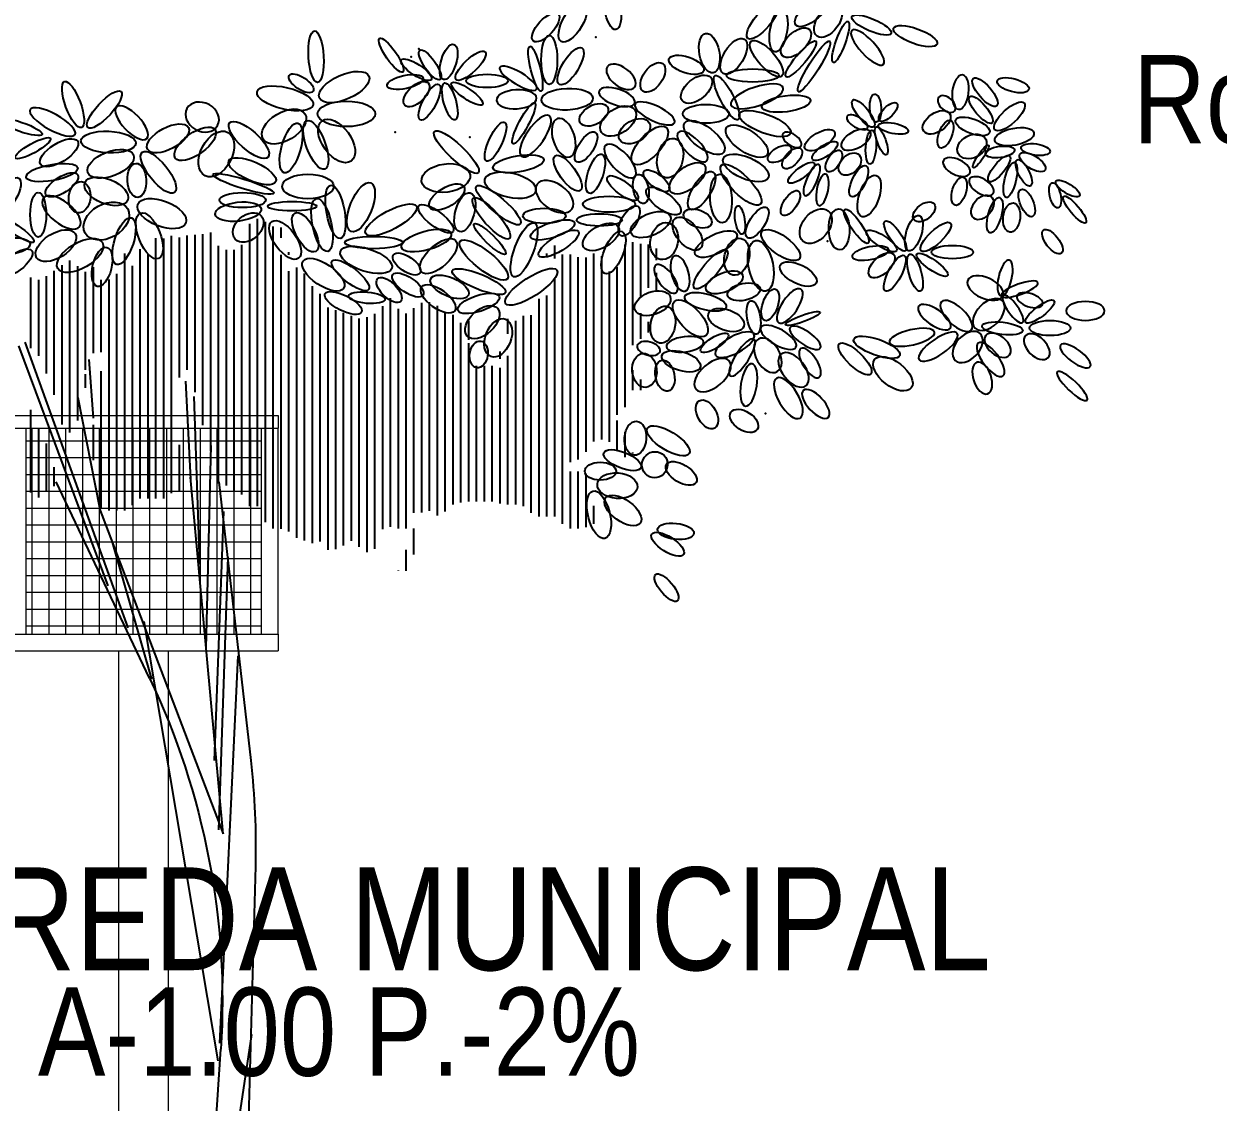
# Model space of a CAD drawing. Header units: millimetres. Extents: x 221 to 543, y -43 to 148.
# Drawn here: x 317.971 to 319.748, y 63.814 to 65.418 of the extents above; entities that cross this region are included whole.
import ezdxf

# ---------------------------------------------------------------- set-up
doc = ezdxf.new("R2010")
doc.units = ezdxf.units.MM
doc.linetypes.add('DASHED', pattern=[19.05, 12.7, -6.35])
doc.layers.add('0-4', color=4, linetype='Continuous')
doc.styles.add('NARROW', font='ARIALN.TTF')

# ---------------------------------------------------------------- blocks, each defined once
blk = doc.blocks.new('E5', base_point=(194.294003, 228.141865))
blk.add_circle((194.984178, 228.141865), 0.690175)
blk = doc.blocks.new('ARV08')
for p, q in [((-0.1786, 4.2201), (-0.1786, 5.4124)), ((-0.276, 5.3338), (-0.276, 5.3776)), ((-0.2435, 4.127), (-0.2435, 5.3812)), ((-0.2111, 4.1532), (-0.2111, 5.4006)), ((-0.1461, 4.2198), (-0.1461, 5.3929)), ((0.0162, 4.4485), (0.0162, 5.3556)), ((-1.8017, 5.127), (-1.8017, 5.3058)), ((-1.7693, 5.0846), (-1.7693, 5.3089)), ((-1.7368, 4.8889), (-1.7368, 5.316)), ((-1.7043, 4.6314), (-1.7043, 5.3067)), ((0.0486, 4.5563), (0.0486, 5.3498)), ((0.0811, 4.6933), (0.0811, 5.3461)), ((0.1136, 4.7855), (0.1136, 5.3441)), ((0.146, 4.7541), (0.146, 5.3353)), ((0.1785, 4.2744), (0.1785, 5.3425)), ((0.2109, 4.252), (0.2109, 5.331)), ((0.2434, 4.252), (0.2434, 5.3325)), ((-1.8342, 5.2418), (-1.8342, 5.2901)), ((-1.6069, 4.4973), (-1.6069, 5.2582)), ((-1.5745, 4.489), (-1.5745, 5.2688)), ((-1.4771, 4.4028), (-1.4771, 5.2644)), ((-1.4446, 4.1473), (-1.4446, 5.2651)), ((-1.4122, 5.2485), (-1.4122, 5.3022)), ((-1.3797, 5.2526), (-1.3797, 5.2697)), ((-0.3085, 5.2635), (-0.3085, 5.2741)), ((-0.276, 4.1265), (-0.276, 5.2635)), ((-0.1137, 4.2681), (-0.1137, 5.3044)), ((-0.0812, 4.2827), (-0.0812, 5.284)), ((-0.0488, 4.3064), (-0.0488, 5.2841)), ((-0.0163, 4.3146), (-0.0163, 5.3003)), ((0.2759, 4.252), (0.2759, 5.2651)), ((0.3083, 4.252), (0.3083, 5.2867)), ((0.3733, 4.202), (0.3733, 5.2696)), ((-1.6719, 4.5989), (-1.6719, 5.2117)), ((-1.542, 4.4463), (-1.542, 5.2526)), ((-1.5096, 4.4136), (-1.5096, 5.2536)), ((-0.3409, 4.0881), (-0.3409, 5.2111)), ((0.3408, 4.2246), (0.3408, 5.2174)), ((0.5031, 4.8558), (0.5031, 5.2129)), ((0.568, 4.5761), (0.568, 5.2161)), ((0.6005, 4.5267), (0.6005, 5.24)), ((0.6329, 4.5591), (0.6329, 5.2206)), ((-1.8342, 5.1162), (-1.8342, 5.1883)), ((-1.6394, 4.4879), (-1.6394, 5.1948)), ((-1.4122, 4.177), (-1.4122, 5.1646)), ((-0.3734, 4.0773), (-0.3734, 5.1862)), ((-0.3085, 4.1156), (-0.3085, 5.196)), ((0.4057, 4.202), (0.4057, 5.1852)), ((0.4382, 4.202), (0.4382, 5.1609)), ((0.4706, 4.8595), (0.4706, 5.1597)), ((0.5356, 4.7861), (0.5356, 5.1932)), ((0.6654, 4.6829), (0.6654, 5.1971)), ((0.6979, 4.7709), (0.6979, 5.1755)), ((0.7303, 4.8441), (0.7303, 5.1594)), ((0.7628, 4.8766), (0.7628, 5.1701)), ((-0.4058, 4.0665), (-0.4058, 5.1337)), ((-1.3797, 4.177), (-1.3797, 5.0947)), ((-1.3472, 4.177), (-1.3472, 5.0807)), ((-0.8928, 4.2015), (-0.8928, 5.0664)), ((-0.8603, 4.1943), (-0.8603, 5.0637)), ((-0.7305, 4.1349), (-0.7305, 5.0832)), ((-0.4383, 4.0732), (-0.4383, 5.1012)), ((-1.7693, 4.9151), (-1.7693, 5.0209)), ((-1.3148, 4.1923), (-1.3148, 5.0126)), ((-1.2823, 4.2204), (-1.2823, 5.0098)), ((-0.9902, 4.2277), (-0.9902, 5.0149)), ((-0.9577, 4.1974), (-0.9577, 5.0218)), ((-0.9252, 4.1813), (-0.9252, 5.0524)), ((-0.8278, 4.1926), (-0.8278, 5.042)), ((-0.7954, 4.127), (-0.7954, 5.0204)), ((-0.7629, 4.127), (-0.7629, 5.0392)), ((-0.698, 4.1253), (-0.698, 5.0508)), ((-0.6655, 4.0428), (-0.6655, 5.0183)), ((-0.5682, 4.0768), (-0.5682, 5.0105)), ((-0.5357, 4.0575), (-0.5357, 5.0223)), ((-0.5032, 4.0413), (-0.5032, 5.0341)), ((-0.4708, 4.0394), (-0.4708, 5.0454)), ((-1.8017, 4.9414), (-1.8017, 4.9855)), ((-1.2499, 4.8776), (-1.2499, 4.9899)), ((-1.2174, 4.9349), (-1.2174, 4.9975)), ((-1.0551, 4.9102), (-1.0551, 4.9899)), ((-1.0226, 4.2358), (-1.0226, 4.9808)), ((-0.6331, 4.0297), (-0.6331, 5.0052)), ((-0.6006, 4.0509), (-0.6006, 4.9986)), ((-1.2499, 4.227), (-1.2499, 4.8773)), ((-1.1849, 4.8323), (-1.1849, 4.8624)), ((-1.0551, 4.2395), (-1.0551, 4.8971)), ((0.3582, 3.7155), (0.7865, 4.9005)), ((0.4423, 3.8889), (0.8128, 4.8863)), ((-1.2174, 4.227), (-1.2174, 4.8448)), ((0.5027, 4.5851), (0.5211, 4.8295)), ((-1.7368, 4.7014), (-1.7368, 4.7849)), ((-1.1849, 4.2308), (-1.1849, 4.7948)), ((-1.1525, 4.2389), (-1.1525, 4.8023)), ((-1.12, 4.2395), (-1.12, 4.8023)), ((-1.0875, 4.2395), (-1.0875, 4.8023)), ((0.4706, 4.2127), (0.4706, 4.7807)), ((0.5356, 4.711), (0.5356, 4.7686)), ((-1.7693, 4.7023), (-1.7693, 4.7458)), ((0.098, 4.3322), (0.1191, 4.7385)), ((0.0613, 3.9798), (0.0849, 4.676)), ((0.4764, 4.2128), (0.5658, 4.6703)), ((0.7628, 4.277), (0.7628, 4.6198)), ((-1.6719, 4.4554), (-1.6719, 4.5759)), ((-1.7043, 4.423), (-1.7043, 4.5272)), ((0.5031, 4.4107), (0.5031, 4.5583)), ((0.7303, 4.2563), (0.7303, 4.54)), ((0.035, 3.6303), (0.014, 4.4714)), ((0.146, 4.2845), (0.146, 4.4754)), ((0.6979, 4.2818), (0.6979, 4.4801)), ((-1.7368, 4.4387), (-1.7368, 4.4424)), ((-1.5096, 4.127), (-1.5096, 4.3646)), ((-1.4771, 4.127), (-1.4771, 4.3646)), ((0.6654, 4.3039), (0.6654, 4.3827)), ((-1.542, 4.1326), (-1.542, 4.3548)), ((-0.0176, 4.3208), (-0.1502, 3.164)), ((-0.036, 2.8602), (0.1007, 4.3407)), ((0.2701, 3.5064), (0.6578, 4.3208)), ((-1.5745, 4.1474), (-1.5745, 4.2217)), ((0.0008, 3.1643), (-0.0386, 4.1986)), ((0.4791, 4.2128), (-0.036, 2.8602)), ((-0.8278, 4.0191), (-0.8278, 4.127)), ((0.261, 3.5024), (0.4239, 4.0707)), ((-0.7954, 3.9519), (-0.7954, 4.0389)), ((-0.0176, 2.8773), (-0.057, 4.0082)), ((-0.7629, 3.9519), (-0.7629, 3.9526)), ((-0.0151, 1.918), (0.2925, 3.7411)), ((-0.0964, 3.599), (-0.0202, 1.9913)), ((-0.1693, 2.7256), (-0.0964, 0.0044)), ((0.056, 0.6097), (-0.1542, 2.0276)), ((0.1007, 0.0044), (-0.0259, 1.9665))]:
    blk.add_line(p, q)
for centre, start, end in [((3.084, 2.1671), 154.547, 183.6902), ((2.9459, 2.8091), 173.4603, 181.5354)]:
    blk.add_arc(centre, 3.1164, start, end)
for p in [(-1.583, 6.1673), (-0.8472, 6.119), (-0.8157, 6.0849), (-0.8787, 5.9797), (-1.06, 5.7524), (-0.75, 5.7723), (-2.5447, 5.3205), (-2.2872, 4.6044)]:
    blk.add_point(p)
for p, xscale, yscale, zscale, rotation in [((-2.5509, 6.3347), 0.131387708203125, -0.0539907908203125, 0.131387708203125, 319.405127), ((-1.639, 6.3744), 0.1287599994140625, -0.0483075720703125, 0.1287599994140625, 261.238343), ((-2.5929, 6.2977), 0.1129934630859375, -0.06535729921875, 0.1129934630859375, 305.893562), ((-2.338, 6.3091), 0.1392709763671875, -0.0483075720703125, 0.1392709763671875, 310.175274), ((-1.5365, 6.3148), 0.1392709763671875, -0.05967400957031249, 0.1392709763671875, 300.329272), ((-2.6455, 6.2523), 0.1287599994140625, -0.036941063671875, 0.1287599994140625, 203.074056), ((-2.3564, 6.2807), 0.1287599994140625, -0.0511491814453125, 0.1287599994140625, 279.897272), ((-1.4262, 6.2636), 0.1103656833984375, -0.0483075720703125, 0.1103656833984375, 312.760736), ((-2.8189, 6.2039), 0.1392709763671875, -0.0454659626953125, 0.1392709763671875, 199.822329), ((-2.6455, 6.1954), 0.1392709763671875, 0.0454659626953125, 0.1392709763671875, 227.239264), ((-2.6297, 6.2324), 0.131387708203125, -0.028416235546875, 0.131387708203125, 289.779618), ((-2.4694, 6.1983), 0.1129934630859375, -0.05967400957031249, 0.1129934630859375, 315.858415), ((-2.5535, 6.15), 0.1786873171875, -0.031257844921875, 0.1786873171875, 301.950163), ((-2.4957, 6.15), 0.1392709763671875, -0.031257844921875, 0.1392709763671875, 309.9870960000001), ((-2.2276, 6.15), 0.1392709763671875, -0.0511491814453125, 0.1392709763671875, 228.40298), ((-2.1987, 6.1585), 0.12087673125, -0.05967400957031249, 0.12087673125, 301.411414), ((-2.07, 6.0192), 0.12087673125, -0.05967400957031249, 0.12087673125, 78.945524), ((-1.3894, 5.9709), 0.14715424453125, -0.0483075720703125, 0.14715424453125, 90), ((-0.7815, 6.0224), 0.1235045109375, -0.031257844921875, 0.1235045109375, 55.256621), ((-0.4276, 5.9795), 0.1550375126953125, -0.0454659626953125, 0.1550375126953125, 86.54872900000002), ((-2.0306, 6.0278), 0.1103656833984375, -0.0483075720703125, 0.1103656833984375, 18.771078), ((-1.4314, 5.9709), 0.1287599994140625, -0.0483075720703125, 0.1287599994140625, 121.653502), ((-1.3552, 5.9425), 0.1392709763671875, -0.028416235546875, 0.1392709763671875, 76.019424), ((-1.0022, 5.9911), 0.12087673125, -0.03978267304687499, 0.12087673125, 136.583039), ((-0.9497, 5.9911), 0.1103656833984375, -0.0454659626953125, 0.1103656833984375, 106.656129), ((-0.9365, 5.9911), 0.107737974609375, -0.034099454296875, 0.107737974609375, 55.256621), ((-1.7783, 5.9425), 0.102482415234375, -0.05683240019531249, 0.102482415234375, 125.425649), ((-1.7441, 5.9596), 0.102482415234375, 0.05683240019531249, 0.102482415234375, 37.032957), ((-1.3368, 5.951), 0.1287599994140625, 0.036941063671875, 0.1287599994140625, 30.789297), ((-0.8998, 5.9911), 0.107737974609375, -0.034099454296875, 0.107737974609375, 32.97681299999999), ((-0.4355, 5.9141), 0.162920780859375, -0.07388212734374999, 0.162920780859375, 155.997684), ((-3.2484, 5.9853), 0.09932913632812498, -0.03921435117187499, 0.09932913632812498, 194.91869), ((-3.1491, 5.9955), 0.1087890439453125, -0.03921435117187499, 0.1087890439453125, 229.272766), ((-3.0876, 5.8676), 0.1040591255859375, 0.0494442158203125, 0.1040591255859375, 97.09590300000002), ((-2.1252, 6.0079), 0.1576652923828125, -0.03978267304687499, 0.1576652923828125, 180), ((-2.0779, 6.0079), 0.14978202421875, -0.03978267304687499, 0.14978202421875, 242.51812), ((-2.0595, 5.9993), 0.1103656833984375, -0.06251568984375, 0.1103656833984375, 320.514407), ((-1.0443, 5.9854), 0.1261322197265625, -0.03978267304687499, 0.1261322197265625, 180), ((-0.8866, 5.9769), 0.09722692675781248, -0.0511491814453125, 0.09722692675781248, 316.49976), ((-0.8656, 5.9968), 0.1103656833984375, -0.03978267304687499, 0.1103656833984375, 348.0537759999999), ((-0.4092, 5.9425), 0.08671587890625, -0.036941063671875, 0.08671587890625, 33.507502), ((-2.1436, 5.8857), 0.165548560546875, 0.05683240019531249, 0.165548560546875, 161.7827), ((-1.7441, 5.8942), 0.1129934630859375, 0.0483075720703125, 0.1129934630859375, 18.2173), ((-1.5707, 5.9141), 0.1550375126953125, -0.06535729921875, 0.1550375126953125, 357.555737), ((-1.3368, 5.9141), 0.12087673125, 0.05683240019531249, 0.12087673125, 356.684477), ((-0.9838, 5.9769), 0.1129934630859375, -0.031257844921875, 0.1129934630859375, 214.80616), ((-0.9549, 5.9769), 0.1156212427734375, -0.036941063671875, 0.1156212427734375, 254.281167), ((-0.9313, 5.9712), 0.12087673125, -0.03978267304687499, 0.12087673125, 297.718305), ((-0.4092, 5.8857), 0.1734318287109375, -0.06535729921875, 0.1734318287109375, 13.229123), ((0.5262, 5.7919), 0.14715424453125, -0.0454659626953125, 0.14715424453125, 132.760736), ((0.5525, 5.7919), 0.14715424453125, -0.0454659626953125, 0.14715424453125, 69.70080700000001), ((-3.239, 5.7824), 0.119825591015625, -0.04432931894531249, 0.119825591015625, 137.540862), ((-3.2279, 5.8113), 0.1040591255859375, -0.034099454296875, 0.1040591255859375, 49.515784), ((-3.0719, 5.8608), 0.0630661453125, 0.03921435117187499, 0.0630661453125, 41.017122), ((-2.7602, 5.8206), 0.07357712226562499, -0.031257844921875, 0.07357712226562499, 135.147159), ((-2.7471, 5.8149), 0.0840881701171875, -0.034099454296875, 0.0840881701171875, 86.692206), ((-2.7366, 5.795), 0.102482415234375, -0.034099454296875, 0.102482415234375, 51.771088), ((-2.2723, 5.8772), 0.14715424453125, -0.0483075720703125, 0.14715424453125, 172.301794), ((-1.9097, 5.8118), 0.131387708203125, 0.0454659626953125, 0.131387708203125, 25.181427), ((-1.7441, 5.8658), 0.12087673125, -0.07388212734374999, 0.12087673125, 325.716018), ((-1.6311, 5.8772), 0.09459914707031249, -0.05683240019531249, 0.09459914707031249, 329.954204), ((-1.329, 5.8942), 0.1392709763671875, -0.028416235546875, 0.1392709763671875, 298.080042), ((-0.4276, 5.8487), 0.1734318287109375, -0.07672373671874999, 0.1734318287109375, 180), ((-0.0124, 5.8004), 0.105110194921875, 0.0852486357421875, 0.105110194921875, 28.850168), ((0.2819, 5.7464), 0.131387708203125, 0.0539907908203125, 0.131387708203125, 46.455997), ((-3.2169, 5.7704), 0.1087890439453125, -0.04432931894531249, 0.1087890439453125, 20.564845), ((-3.0514, 5.8506), 0.09459914707031249, -0.0562640783203125, 0.09459914707031249, 325.526697), ((-2.7103, 5.7893), 0.0709494134765625, 0.031257844921875, 0.0709494134765625, 29.791101), ((-2.1777, 5.8487), 0.165548560546875, -0.05683240019531249, 0.165548560546875, 200.730931), ((-1.9438, 5.8487), 0.1392709763671875, -0.05683240019531249, 0.1392709763671875, 180), ((-1.8046, 5.8118), 0.102482415234375, -0.06535729921875, 0.102482415234375, 329.954204), ((-1.3894, 5.8402), 0.14715424453125, 0.0539907908203125, 0.14715424453125, 304.410798), ((-0.446, 5.8203), 0.14978202421875, -0.0852486357421875, 0.14978202421875, 234.106438), ((-0.3751, 5.8487), 0.14715424453125, -0.0852486357421875, 0.14715424453125, 328.832616), ((0.5788, 5.7635), 0.1550375126953125, 0.0483075720703125, 0.1550375126953125, 28.804545), ((-3.239, 5.738), 0.119825591015625, -0.0511491814453125, 0.119825591015625, 168.876627), ((-3.0561, 5.8216), 0.08829258925781248, -0.03921435117187499, 0.08829258925781248, 290.796934), ((-2.755, 5.8007), 0.09197143828125, -0.031257844921875, 0.09197143828125, 191.123373), ((-2.7471, 5.795), 0.08934365859374999, -0.0255745552734375, 0.08934365859374999, 250.107139), ((-2.7208, 5.7751), 0.09722692675781248, -0.0511491814453125, 0.09722692675781248, 329.9156589999999), ((-2.5736, 5.7751), 0.102482415234375, -0.0454659626953125, 0.102482415234375, 329.788378), ((-2.1252, 5.7919), 0.14715424453125, -0.06535729921875, 0.14715424453125, 213.909536), ((-1.9517, 5.8118), 0.14715424453125, -0.06535729921875, 0.14715424453125, 217.12467), ((-1.8755, 5.7919), 0.14715424453125, -0.06535729921875, 0.14715424453125, 312.760736), ((-1.4236, 5.8289), 0.12087673125, 0.06535729921875, 0.12087673125, 252.065395), ((-1.1292, 5.6527), 0.1287599994140625, -0.03978267304687499, 0.1287599994140625, 114.814359), ((-0.383, 5.8203), 0.1550375126953125, -0.05683240019531249, 0.1550375126953125, 249.7008069999999), ((-0.2884, 5.6044), 0.1550375126953125, -0.05683240019531249, 0.1550375126953125, 105.654128), ((-0.0624, 5.8118), 0.1550375126953125, -0.05683240019531249, 0.1550375126953125, 221.686798), ((-0.0545, 5.772), 0.14715424453125, -0.0937734638671875, 0.14715424453125, 297.59508), ((-0.0019, 5.7834), 0.14715424453125, -0.06535729921875, 0.14715424453125, 324.454647), ((0.1084, 5.7919), 0.1392709763671875, -0.06535729921875, 0.1392709763671875, 332.054412), ((0.7154, 5.7635), 0.1392709763671875, -0.028416235546875, 0.1392709763671875, 19.129619), ((-3.2011, 5.7431), 0.0930225076171875, -0.06819890859375, 0.0930225076171875, 332.3791000000001), ((-2.7287, 5.7808), 0.102482415234375, -0.031257844921875, 0.102482415234375, 273.307794), ((-2.4344, 5.7155), 0.06569385410156249, 0.034099454296875, 0.06569385410156249, 34.40641), ((-1.9255, 5.772), 0.12087673125, 0.0483075720703125, 0.12087673125, 225.11851), ((-1.9097, 5.7464), 0.12087673125, -0.07672373671874999, 0.12087673125, 282.779737), ((-1.5812, 5.772), 0.105110194921875, -0.0454659626953125, 0.105110194921875, 302.52771), ((-1.0951, 5.6044), 0.181315096875, -0.0454659626953125, 0.181315096875, 43.23877299999999), ((0.3265, 5.7266), 0.165548560546875, -0.06535729921875, 0.165548560546875, 2.444263), ((0.5683, 5.7351), 0.131387708203125, -0.05683240019531249, 0.131387708203125, 328.126746), ((0.6813, 5.7464), 0.12087673125, -0.028416235546875, 0.12087673125, 331.149832), ((-3.3478, 5.709), 0.08829258925781248, -0.034099454296875, 0.08829258925781248, 188.028635), ((-3.343, 5.6818), 0.08986922871093748, -0.03921435117187499, 0.08986922871093748, 212.371293), ((-3.321, 5.6988), 0.08829258925781248, -0.034099454296875, 0.08829258925781248, 352.301794), ((-3.1491, 5.6255), 0.081985960546875, -0.0170497271484375, 0.081985960546875, 124.269967), ((-2.6761, 5.6785), 0.0788326107421875, -0.0539907908203125, 0.0788326107421875, 315.325645), ((-2.5973, 5.6956), 0.07357712226562499, -0.036941063671875, 0.07357712226562499, 302.0283720000001), ((-2.5841, 5.7297), 0.08934365859374999, -0.034099454296875, 0.08934365859374999, 325.359935), ((-2.4344, 5.7041), 0.0788326107421875, -0.03978267304687499, 0.0788326107421875, 312.760736), ((-2.3923, 5.7098), 0.0788326107421875, -0.03978267304687499, 0.0788326107421875, 330.026236), ((-2.112, 5.664), 0.14715424453125, -0.06535729921875, 0.14715424453125, 203.074056), ((-1.6233, 5.718), 0.1287599994140625, 0.0539907908203125, 0.1287599994140625, 227.239264), ((0.3003, 5.6896), 0.1550375126953125, -0.05683240019531249, 0.1550375126953125, 231.196541), ((0.5262, 5.6044), 0.14715424453125, -0.07388212734374999, 0.14715424453125, 158.669306), ((-3.332, 5.6579), 0.08829258925781248, -0.032394488671875, 0.08829258925781248, 243.142156), ((-3.321, 5.6477), 0.1087890439453125, -0.034099454296875, 0.1087890439453125, 283.519129), ((-3.3005, 5.6749), 0.09932913632812498, -0.032394488671875, 0.09932913632812498, 309.059496), ((-3.1349, 5.6016), 0.08829258925781248, 0.04603428457031249, 0.08829258925781248, 25.94868), ((-2.4895, 5.6444), 0.09722692675781248, -0.031257844921875, 0.09722692675781248, 323.179537), ((-2.1041, 5.6356), 0.165548560546875, -0.05683240019531249, 0.165548560546875, 224.9484930000001), ((-2.0332, 5.6356), 0.1287599994140625, -0.06535729921875, 0.1287599994140625, 322.196482), ((-1.5549, 5.5191), 0.1235045109375, -0.0454659626953125, 0.1235045109375, 108.075551), ((-1.5182, 5.5305), 0.1287599994140625, -0.0483075720703125, 0.1287599994140625, 54.106438), ((-1.1555, 5.6243), 0.1550375126953125, -0.0483075720703125, 0.1550375126953125, 170.786409), ((-1.0609, 5.5958), 0.14715424453125, -0.0852486357421875, 0.14715424453125, 352.301794), ((-0.2542, 5.5674), 0.1550375126953125, -0.05683240019531249, 0.1550375126953125, 23.815828), ((0.5683, 5.6243), 0.1576652923828125, -0.0483075720703125, 0.1576652923828125, 349.783195), ((-3.2327, 5.5181), 0.08356259999999999, 0.04432931894531249, 0.08356259999999999, 31.471052), ((-2.7471, 5.5933), 0.131387708203125, -0.05967400957031249, 0.131387708203125, 289.125358), ((-2.705, 5.6331), 0.102482415234375, -0.03978267304687499, 0.102482415234375, 295.798463), ((-2.5368, 5.599), 0.09722692675781248, 0.034099454296875, 0.09722692675781248, 281.474633), ((-2.5079, 5.6387), 0.102482415234375, 0.031257844921875, 0.102482415234375, 293.9352030000001), ((-2.07, 5.6072), 0.131387708203125, -0.0539907908203125, 0.131387708203125, 301.913939), ((-1.7827, 5.6103), 0.09459914707031249, -0.03978267304687499, 0.09459914707031249, 217.355661), ((-1.7827, 5.4768), 0.08934365859374999, -0.0454659626953125, 0.08934365859374999, 78.06513299999999), ((-1.7564, 5.4938), 0.1129934630859375, -0.03978267304687499, 0.1129934630859375, 36.820463), ((-1.1214, 5.5759), 0.1576652923828125, -0.07388212734374999, 0.1576652923828125, 192.445192), ((-0.2463, 5.5191), 0.191826073828125, -0.028416235546875, 0.191826073828125, 17.169465), ((0.3186, 5.5021), 0.102482415234375, -0.05683240019531249, 0.102482415234375, 86.54872900000002), ((0.3607, 5.4907), 0.1392709763671875, -0.07388212734374999, 0.1392709763671875, 22.198931), ((0.5683, 5.5958), 0.1129934630859375, -0.0483075720703125, 0.1129934630859375, 327.595587), ((-3.4928, 5.5692), 0.08356259999999999, -0.02898455742187499, 0.08356259999999999, 211.873254), ((-3.4771, 5.5624), 0.07725597128906249, -0.032394488671875, 0.07725597128906249, 256.66081), ((-3.1081, 5.5863), 0.08829258925781248, -0.04091931679687499, 0.08829258925781248, 286.360532), ((-2.0963, 5.5987), 0.14715424453125, -0.06535729921875, 0.14715424453125, 266.759566), ((-1.9325, 5.437), 0.1235045109375, -0.0511491814453125, 0.1235045109375, 35.78877199999999), ((-1.484, 5.4538), 0.1287599994140625, 0.07672373671874999, 0.1287599994140625, 35.193503), ((-1.0872, 5.5475), 0.1734318287109375, -0.0454659626953125, 0.1734318287109375, 220.618107), ((-1.0346, 5.5475), 0.12087673125, -0.05683240019531249, 0.12087673125, 328.126746), ((-0.5669, 5.36), 0.1576652923828125, -0.06535729921875, 0.1576652923828125, 111.903088), ((-0.5222, 5.3316), 0.162920780859375, -0.0539907908203125, 0.162920780859375, 79.677008), ((-0.2805, 5.5475), 0.1550375126953125, -0.07388212734374999, 0.1550375126953125, 180), ((0.5525, 5.5674), 0.09459914707031249, -0.06535729921875, 0.09459914707031249, 276.877677), ((0.8135, 5.5819), 0.1156212427734375, -0.0483075720703125, 0.1156212427734375, 300.026249), ((-3.5244, 5.5062), 0.1040591255859375, -0.027279591796875, 0.1040591255859375, 229.947209), ((-3.3478, 5.5351), 0.08829258925781248, -0.03921435117187499, 0.08829258925781248, 246.956093), ((-3.2595, 5.501), 0.1103656833984375, -0.03921435117187499, 0.1103656833984375, 285.680708), ((-3.2232, 5.5062), 0.08356259999999999, -0.0562640783203125, 0.08356259999999999, 307.815734), ((-2.4239, 5.5279), 0.08671587890625, -0.03978267304687499, 0.08671587890625, 303.610217), ((-1.5287, 5.4736), 0.1576652923828125, -0.0483075720703125, 0.1576652923828125, 180), ((-1.2238, 5.3316), 0.162920780859375, -0.0454659626953125, 0.162920780859375, 47.96156), ((-1.0163, 5.36), 0.12087673125, -0.05683240019531249, 0.12087673125, 105.718833), ((-0.4697, 5.2776), 0.162920780859375, -0.05683240019531249, 0.162920780859375, 77.953712), ((0.3186, 5.4736), 0.1550375126953125, -0.07672373671874999, 0.1550375126953125, 201.36246), ((0.3607, 5.4538), 0.14715424453125, -0.102298362890625, 0.14715424453125, 330.568218), ((0.5604, 5.3799), 0.1392709763671875, 0.06535729921875, 0.1392709763671875, 38.466743), ((0.7321, 5.3375), 0.134015487890625, -0.0483075720703125, 0.134015487890625, 90), ((-3.3162, 5.4789), 0.08829258925781248, -0.0511491814453125, 0.08829258925781248, 276.963345), ((-2.9872, 5.4749), 0.07725597128906249, -0.04603428457031249, 0.07725597128906249, 321.533257), ((-2.7129, 5.312), 0.1235045109375, -0.031257844921875, 0.1235045109375, 55.256621), ((-2.5894, 5.454), 0.1235045109375, -0.06251568984375, 0.1235045109375, 267.963028), ((-2.5474, 5.4455), 0.1182489515625, -0.07956534609374999, 0.1182489515625, 309.35349), ((-2.2925, 5.4597), 0.107737974609375, -0.0454659626953125, 0.107737974609375, 302.627504), ((-2.19, 5.3489), 0.08671587890625, -0.028416235546875, 0.08671587890625, 81.41445999999999), ((-1.9482, 5.437), 0.08934365859374999, -0.0511491814453125, 0.08934365859374999, 201.466328), ((-1.8913, 5.4253), 0.1287599994140625, -0.06535729921875, 0.1287599994140625, 336.05202), ((-1.7564, 5.4654), 0.102482415234375, -0.0454659626953125, 0.102482415234375, 300.1678920000001), ((-0.99, 5.36), 0.1287599994140625, -0.0454659626953125, 0.1287599994140625, 36.820463), ((-0.6273, 5.3515), 0.1734318287109375, -0.05683240019531249, 0.1734318287109375, 151.600192), ((-0.4197, 5.2776), 0.131387708203125, -0.05683240019531249, 0.131387708203125, 61.50773), ((-0.22, 5.4651), 0.14715424453125, -0.028416235546875, 0.14715424453125, 180), ((-0.1938, 5.4253), 0.105110194921875, -0.07388212734374999, 0.105110194921875, 318.262427), ((-0.1938, 5.4538), 0.1392709763671875, -0.05683240019531249, 0.1392709763671875, 353.391012), ((-2.9336, 5.2807), 0.12087673125, -0.03978267304687499, 0.12087673125, 136.583039), ((-2.8811, 5.2807), 0.1103656833984375, -0.0454659626953125, 0.1103656833984375, 106.656129), ((-2.8679, 5.2807), 0.107737974609375, -0.034099454296875, 0.107737974609375, 55.256621), ((-1.9114, 5.4143), 0.1182489515625, -0.06535729921875, 0.1182489515625, 230.580158), ((-1.8834, 5.3969), 0.1129934630859375, -0.0824070263671875, 0.1129934630859375, 282.417022), ((-1.6758, 5.3799), 0.12087673125, -0.06535729921875, 0.12087673125, 329.717244), ((-1.4945, 5.3969), 0.1392709763671875, -0.0454659626953125, 0.1392709763671875, 341.920389), ((-1.2422, 5.1724), 0.1734318287109375, -0.05683240019531249, 0.1734318287109375, 110.845557), ((-1.2081, 5.2662), 0.131387708203125, -0.028416235546875, 0.131387708203125, 43.964158), ((-0.3488, 5.2492), 0.136643267578125, -0.06535729921875, 0.136643267578125, 53.83911999999999), ((0.3081, 5.4367), 0.14715424453125, -0.06535729921875, 0.14715424453125, 248.204186), ((0.3449, 5.4168), 0.14715424453125, -0.05683240019531249, 0.14715424453125, 287.86191), ((0.7505, 5.3176), 0.134015487890625, -0.028416235546875, 0.134015487890625, 33.73958300000001), ((-3.4408, 5.3663), 0.08829258925781248, -0.03921435117187499, 0.08829258925781248, 232.252989), ((-2.8312, 5.2807), 0.107737974609375, -0.034099454296875, 0.107737974609375, 32.97681299999999), ((-2.2723, 5.36), 0.1392709763671875, -0.05683240019531249, 0.1392709763671875, 215.788772), ((-2.1672, 5.3515), 0.1392709763671875, -0.05683240019531249, 0.1392709763671875, 333.340023), ((-1.6916, 5.36), 0.136643267578125, -0.05683240019531249, 0.136643267578125, 292.225179), ((-1.5103, 5.36), 0.1392709763671875, -0.0454659626953125, 0.1392709763671875, 328.565937), ((-1.0005, 5.323), 0.1392709763671875, -0.06535729921875, 0.1392709763671875, 317.375717), ((-0.9821, 5.3515), 0.1550375126953125, -0.05683240019531249, 0.1550375126953125, 344.435398), ((0.4658, 5.3145), 0.1550375126953125, -0.07672373671874999, 0.1550375126953125, 329.9156589999999), ((0.5788, 5.3515), 0.136643267578125, -0.07388212734374999, 0.136643267578125, 328.040897), ((-2.797, 5.2864), 0.1103656833984375, -0.03978267304687499, 0.1103656833984375, 348.0537759999999), ((-2.246, 5.323), 0.1550375126953125, -0.07388212734374999, 0.1550375126953125, 258.483301), ((-2.1856, 5.3316), 0.1129934630859375, -0.07388212734374999, 0.1129934630859375, 282.834842), ((-1.216, 5.1639), 0.181315096875, -0.05683240019531249, 0.181315096875, 38.466743), ((-0.5406, 5.3145), 0.1734318287109375, -0.036941063671875, 0.1734318287109375, 180), ((-0.5222, 5.2776), 0.162920780859375, -0.06819890859375, 0.162920780859375, 198.2173), ((0.7584, 5.2807), 0.1261322197265625, -0.0511491814453125, 0.1261322197265625, 323.55382), ((0.7662, 5.3091), 0.1182489515625, -0.0483075720703125, 0.1182489515625, 353.457187), ((-2.9757, 5.275), 0.1261322197265625, -0.03978267304687499, 0.1261322197265625, 180), ((-2.9152, 5.2665), 0.1129934630859375, -0.031257844921875, 0.1129934630859375, 214.80616), ((-2.8863, 5.2665), 0.1156212427734375, -0.036941063671875, 0.1156212427734375, 254.281167), ((-2.8627, 5.2608), 0.12087673125, -0.03978267304687499, 0.12087673125, 297.718305), ((-2.818, 5.2665), 0.09722692675781248, -0.0511491814453125, 0.09722692675781248, 316.49976), ((-2.3485, 5.2207), 0.12087673125, -0.05683240019531249, 0.12087673125, 206.447505), ((-1.9929, 5.1244), 0.14978202421875, -0.0454659626953125, 0.14978202421875, 130.052791), ((-1.9535, 5.113), 0.1103656833984375, 0.0511491814453125, 0.1103656833984375, 73.94967), ((-0.7421, 5.2636), 0.09722692675781248, -0.0454659626953125, 0.09722692675781248, 214.534021), ((-0.4881, 5.2378), 0.1392709763671875, -0.0454659626953125, 0.1392709763671875, 217.989906), ((-0.3672, 5.2378), 0.14715424453125, -0.06535729921875, 0.14715424453125, 213.953038), ((0.4474, 5.2946), 0.12087673125, -0.05683240019531249, 0.12087673125, 283.7846050000001), ((-3.2647, 5.0931), -0.1103656833984375, -0.03978267304687499, 0.1103656833984375, 283.017206), ((-2.0402, 5.1187), 0.1182489515625, -0.05683240019531249, 0.1182489515625, 157.92645), ((-1.9167, 5.1074), 0.102482415234375, 0.0454659626953125, 0.102482415234375, 52.810248), ((-1.2081, 5.0616), 0.1839428056640625, -0.05683240019531249, 0.1839428056640625, 147.023187), ((-1.2081, 5.1071), 0.1734318287109375, -0.0454659626953125, 0.1734318287109375, 22.198931), ((-0.7395, 5.1812), 0.1103656833984375, -0.0454659626953125, 0.1103656833984375, 214.332352), ((-3.2647, 5.0931), -0.1182489515625, -0.031257844921875, 0.1182489515625, 340.177671), ((-3.2726, 5.0931), -0.1156212427734375, -0.06251568984375, 0.1156212427734375, 203.92428), ((-2.1295, 5.096), 0.0998547064453125, -0.0511491814453125, 0.0998547064453125, 168.361079), ((-0.8971, 5.1642), 0.1235045109375, -0.05683240019531249, 0.1235045109375, 203.391134), ((-0.997, 5.0306), 0.1235045109375, -0.05683240019531249, 0.1235045109375, 36.10355999999999), ((-0.6764, 5.1642), 0.09722692675781248, -0.0454659626953125, 0.09722692675781248, 224.2232859999999), ((-3.3304, 5.0931), -0.0814603904296875, -0.03978267304687499, 0.0814603904296875, 18.28479), ((-3.3541, 4.9823), -0.0998547064453125, -0.031257844921875, 0.0998547064453125, 234.664662), ((-3.157, 4.9596), -0.1156212427734375, -0.07104051796875001, 0.1156212427734375, 315.251142), ((-2.3415, 4.982), -0.12087673125, -0.0483075720703125, 0.12087673125, 303.807764), ((-2.2846, 4.9908), 0.0998547064453125, -0.0454659626953125, 0.0998547064453125, 108.691645), ((-1.9517, 5.09), 0.1287599994140625, -0.0483075720703125, 0.1287599994140625, 194.161482), ((-1.8913, 5.09), 0.1129934630859375, -0.06819890859375, 0.1129934630859375, 339.435155), ((-1.1818, 5.09), 0.131387708203125, -0.0483075720703125, 0.131387708203125, 341.826115), ((-0.7079, 5.0789), 0.1103656833984375, -0.034099454296875, 0.1103656833984375, 5.044795), ((-0.4583, 5.1017), 0.1235045109375, -0.0454659626953125, 0.1235045109375, 206.777677), ((-3.3672, 4.9823), -0.107737974609375, 0.031257844921875, 0.107737974609375, 322.174928), ((-3.1412, 4.9511), -0.1235045109375, -0.0539907908203125, 0.1235045109375, 223.416961), ((-3.0545, 4.9596), -0.1156212427734375, -0.0483075720703125, 0.1156212427734375, 214.40641), ((-2.2495, 4.9337), -0.102482415234375, 0.03978267304687499, 0.102482415234375, 260.5760390000001), ((-2.0507, 5.0193), 0.1129934630859375, -0.06251568984375, 0.1129934630859375, 199.822329), ((-1.9097, 5.0701), 0.1392709763671875, -0.06535729921875, 0.1392709763671875, 227.239264), ((-1.8755, 5.0502), 0.1129934630859375, -0.07388212734374999, 0.1129934630859375, 280.687281), ((-1.1739, 5.0417), 0.1235045109375, -0.07388212734374999, 0.1235045109375, 317.375717), ((-2.3704, 4.9735), -0.1103656833984375, 0.0198913365234375, 0.1103656833984375, 340.177671), ((-1.2081, 4.9963), 0.12087673125, -0.07672373671874999, 0.12087673125, 291.61923), ((-3.1859, 4.9681), -0.1235045109375, 0.036941063671875, 0.1235045109375, 6.728060000000001), ((-3.2017, 4.9283), -0.09197143828125, -0.05683240019531249, 0.09197143828125, 39.27061099999999), ((-3.178, 4.9369), -0.1103656833984375, -0.07104051796875001, 0.1103656833984375, 132.760736), ((-3.0834, 4.9369), -0.1392709763671875, -0.0483075720703125, 0.1392709763671875, 145.465979), ((-2.9888, 4.9425), -0.1392709763671875, -0.0454659626953125, 0.1392709763671875, 167.17461), ((-2.3888, 4.9622), -0.1103656833984375, -0.03978267304687499, 0.1103656833984375, 34.377709), ((-2.2679, 4.9622), -0.12087673125, -0.0483075720703125, 0.12087673125, 29.431782), ((-2.239, 4.9337), -0.131387708203125, -0.0511491814453125, 0.131387708203125, 151.600192), ((-3.5117, 4.8886), -0.1103656833984375, -0.03978267304687499, 0.1103656833984375, 35.78877199999999), ((-3.3672, 4.9283), -0.09459914707031249, -0.05683240019531249, 0.09459914707031249, 44.948493), ((-3.1701, 4.8971), -0.1235045109375, -0.0483075720703125, 0.1235045109375, 52.88870999999998), ((-2.6533, 4.9139), 0.14715424453125, -0.0483075720703125, 0.14715424453125, 199.470053), ((-2.5929, 4.894), 0.131387708203125, -0.0454659626953125, 0.131387708203125, 223.50024), ((-2.2574, 4.9139), -0.1129934630859375, -0.07104051796875001, 0.1129934630859375, 59.758369), ((-2.239, 4.9139), -0.131387708203125, -0.03978267304687499, 0.131387708203125, 122.707733), ((-2.1322, 4.934), 0.09722692675781248, -0.034099454296875, 0.09722692675781248, 327.841868), ((-1.8755, 4.8826), 0.1129934630859375, 0.0454659626953125, 0.1129934630859375, 172.887651), ((-1.8492, 4.8627), 0.0709494134765625, 0.03978267304687499, 0.0709494134765625, 14.161482), ((-1.1047, 4.9056), 0.0814603904296875, -0.0539907908203125, 0.0814603904296875, 278.4163129999999), ((-2.7401, 4.8286), 0.1392709763671875, -0.07388212734374999, 0.1392709763671875, 217.803518), ((-2.4335, 4.8741), -0.102482415234375, -0.042624282421875, 0.102482415234375, 57.24698399999999), ((-2.352, 4.8513), -0.12087673125, -0.06819890859375, 0.12087673125, 51.59850899999999), ((-2.1366, 4.8229), -0.131387708203125, -0.07104051796875001, 0.131387708203125, 139.807745), ((-1.8571, 4.8457), 0.12087673125, -0.05683240019531249, 0.12087673125, 196.719499), ((-3.1649, 4.8175), -0.0998547064453125, -0.0539907908203125, 0.0998547064453125, 71.41383499999999), ((-2.2312, 4.8116), -0.1287599994140625, -0.0483075720703125, 0.1287599994140625, 98.76165700000001), ((-1.8571, 4.8258), 0.09459914707031249, -0.05683240019531249, 0.09459914707031249, 258.901967), ((-1.7783, 4.8542), 0.102482415234375, -0.07388212734374999, 0.102482415234375, 265.083398), ((-3.4986, 4.7777), -0.1235045109375, -0.031257844921875, 0.1235045109375, 43.579973), ((-2.3336, 4.7519), -0.1392709763671875, -0.05967400957031249, 0.1392709763671875, 59.670728), ((-2.444, 4.7007), -0.1103656833984375, -0.0483075720703125, 0.1103656833984375, 47.239264), ((-2.0122, 4.6581), 0.09459914707031249, -0.05683240019531249, 0.09459914707031249, 240.731667), ((-2.1436, 4.6098), 0.09459914707031249, -0.05683240019531249, 0.09459914707031249, 213.179152), ((-1.7967, 4.5444), 0.14715424453125, -0.05683240019531249, 0.14715424453125, 211.434063), ((-1.752, 4.5729), 0.102482415234375, -0.06535729921875, 0.102482415234375, 273.967416), ((-1.8492, 4.4421), 0.0788326107421875, -0.07672373671874999, 0.0788326107421875, 293.590021), ((-1.6154, 4.4421), 0.12087673125, -0.0483075720703125, 0.12087673125, 201.783781), ((-1.8755, 4.3938), 0.105110194921875, -0.0539907908203125, 0.105110194921875, 211.434063), ((-1.5891, 4.3114), 0.12087673125, -0.07672373671874999, 0.12087673125, 184.193103), ((-1.5365, 4.3654), 0.09459914707031249, -0.0539907908203125, 0.09459914707031249, 180), ((-1.6233, 4.2546), 0.1287599994140625, -0.06535729921875, 0.1287599994140625, 216.127068), ((-1.5707, 4.283), 0.14715424453125, -0.06535729921875, 0.14715424453125, 255.783094), ((-1.8387, 4.1239), 0.1103656833984375, -0.0483075720703125, 0.1103656833984375, 186.171909), ((-1.8151, 4.104), 0.1129934630859375, -0.0454659626953125, 0.1129934630859375, 212.507166), ((-1.8309, 3.9363), 0.102482415234375, -0.03978267304687499, 0.102482415234375, 230.230598)]:
    blk.add_blockref('E5', p, dxfattribs=dict(xscale=xscale, yscale=yscale, zscale=zscale, rotation=rotation))
for p, xscale, yscale, zscale in [((-0.2122, 5.4907), 0.1392709763671875, -0.0454659626953125, 0.1392709763671875), ((-1.4577, 5.4253), 0.1287599994140625, -0.0454659626953125, 0.1287599994140625), ((-1.6916, 5.4083), 0.136643267578125, -0.036941063671875, 0.136643267578125), ((-3.5354, 5.0306), -0.1156212427734375, -0.05683240019531249, 0.1156212427734375), ((-3.383, 4.9596), -0.1235045109375, 0.0454659626953125, 0.1235045109375)]:
    blk.add_blockref('E5', p, dxfattribs=dict(xscale=xscale, yscale=yscale, zscale=zscale))
blk = doc.blocks.new('cesto')
at = {"linetype": 'Continuous', "lineweight": 0}
h = blk.add_hatch(dxfattribs=at)
h.set_pattern_fill('NET', scale=0.200348, style=0)
h.set_pattern_definition([(0, (1071.191474, 99.407682), (0, 0.0250435), []), (90, (1071.191474, 99.407682), (-0.0250435, 2e-18), [])])
h.paths.add_polyline_path([(1081.5466, 100.2829), (1081.5466, 99.9764), (1081.7126, 99.9764), (1081.8976, 99.9764), (1081.8976, 100.2829)])
h = blk.add_hatch(dxfattribs=at)
h.set_pattern_fill('AR-CONC', scale=0.018, style=0)
h.set_pattern_definition([(50, (1073.17223, 108.05785), (0.1291068, -0.0112954), [0.0135, -0.1485]), (355, (1073.17223, 108.05785), (-0.0249752, 0.1353946), [0.0108, -0.1188]), (100.4514, (1073.18299, 108.05691), (0.1041317, 0.1240991), [0.0114732, -0.1262056]), (46.1842, (1073.17223, 108.09385), (0.1921034, -0.0297934), [0.02025, -0.22275]), (96.6356, (1073.18824, 108.09136), (0.1682393, 0.1753412), [0.0172099, -0.1893083]), (351.1842, (1073.17223, 108.09385), (0.168239, 0.1753413), [0.0162, -0.1782]), (21, (1073.19023, 108.08485), (0.1074433, -0.0724714), [0.0135, -0.1485]), (326, (1073.19023, 108.08485), (0.0437968, 0.130527), [0.0108, -0.1188]), (71.4514, (1073.19918, 108.07881), (0.1512401, 0.0580555), [0.0114732, -0.1262056]), (37.5, (1073.17223, 108.057848), (0.00218877, 0.0599209), [0, -0.11736, 0, -0.1206, 0, -0.11925]), (7.5, (1073.17223, 108.05785), (0.04735252, 0.0709941), [0, -0.06876, 0, -0.11466, 0, -0.04545]), (327.5, (1073.13209, 108.05785), (0.09608804, -0.00405988), [0, -0.045, 0, -0.1404, 0, -0.1863]), (317.5, (1073.11409, 108.05785), (0.1049735, 0.0180189), [0, -0.0585, 0, -0.09324, 0, -0.1323])])
h.paths.add_polyline_path([(1081.9221, 98.7063, 0.093453), (1081.8372, 98.7152), (1081.8368, 98.7051), (1081.8088, 98.7156), (1081.8374, 98.7252), (1081.8372, 98.7152, -0.093453), (1081.9221, 98.7063), (1081.9221, 98.8019), (1081.7588, 98.8019), (1081.7588, 98.4519), (1081.6853, 98.4519), (1081.6853, 98.8019), (1081.5221, 98.8019), (1081.5221, 98.5019, 0.414214), (1081.6221, 98.4019), (1081.8221, 98.4019, 0.414214), (1081.9221, 98.5019)])
at = {"color": 7, "linetype": 'Continuous', "lineweight": 0}
for p, q in [((1081.5221, 100.3019), (1081.5221, 100.2829)), ((1081.5221, 100.3019), (1081.9221, 100.3019)), ((1081.9221, 100.3019), (1081.9221, 100.2829)), ((1081.5221, 100.2829), (1081.9221, 100.2829)), ((1081.5221, 100.2829), (1081.5221, 99.9764)), ((1081.5466, 100.2829), (1081.5466, 99.9764)), ((1081.8976, 99.9764), (1081.8976, 100.2829)), ((1081.9221, 99.9764), (1081.9221, 100.2829)), ((1081.5221, 99.9764), (1081.5221, 99.9519)), ((1081.5221, 99.9764), (1081.7126, 99.9764)), ((1081.7126, 99.9764), (1081.9221, 99.9764)), ((1081.9221, 99.9764), (1081.9221, 99.9519)), ((1081.5221, 99.9519), (1081.9221, 99.9519)), ((1081.6853, 98.8519), (1081.6853, 99.9519)), ((1081.7588, 98.8519), (1081.7588, 99.9519)), ((1081.6853, 98.4519), (1081.7588, 98.4519)), ((1081.6853, 98.4019), (1081.7588, 98.4019))]:
    blk.add_line(p, q, dxfattribs=at)
at = {"color": 7, "linetype": 'DASHED', "lineweight": 0}
for p, q in [((1081.6853, 98.8519), (1081.6853, 98.4519)), ((1081.7588, 98.8519), (1081.7588, 98.4519)), ((1081.5221, 98.8019), (1081.6853, 98.8019)), ((1081.5221, 98.5019), (1081.5221, 98.8019)), ((1081.7588, 98.8019), (1081.9221, 98.8019)), ((1081.9221, 98.5019), (1081.9221, 98.8019)), ((1081.6221, 98.4019), (1081.8221, 98.4019))]:
    blk.add_line(p, q, dxfattribs=at)
for centre, start, end in [((1081.6221, 98.5019), 180, 270), ((1081.8221, 98.5019), 270, 360)]:
    blk.add_arc(centre, 0.1, start, end, dxfattribs=at)

msp = doc.modelspace()

# ---------------------------------------------------------------- block references
at = {"xscale": -0.3583999999996195, "yscale": 0.3583999999999889, "zscale": 0.3584000000000001}
msp.add_blockref('ARV08', (318.2546, 63.1878), dxfattribs=at)
at = {"layer": '0-4'}
msp.add_blockref('cesto', (-763.573, -35.4667), dxfattribs=at)

# ---------------------------------------------------------------- texts
at = {"color": 0, "style": 'NARROW'}
for s, height, p in [('Round He Column', 0.131483, (319.6209, 65.2399)), ('VEREDA MUNICIPAL', 0.152887, (317.6876, 64.01)), ('A-1.00 P.-2%%%', 0.131483, (317.9918, 63.8528))]:
    msp.add_text(s, height=height, dxfattribs=at).set_placement(p)

doc.saveas('drawing.dxf')
